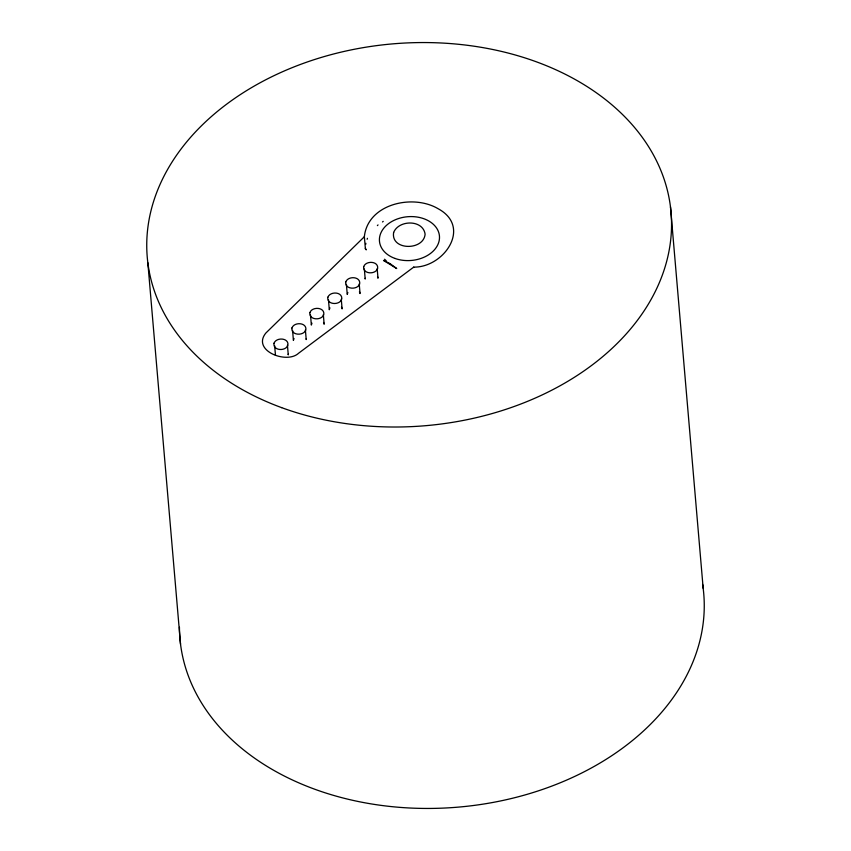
<?xml version="1.0" encoding="UTF-8"?>
<svg xmlns="http://www.w3.org/2000/svg" width="851" height="851" viewBox="0 0 851 851"><rect width="100%" height="100%" fill="white"/><g stroke="black" fill="none" stroke-linecap="round" stroke-linejoin="round"><path stroke-width="1.28" d="M365.749 244.311L365.866 243.312M367.153 239.259L367.441 238.312M365.217 278.266L365.175 279.064L364.377 269.054M294.02 338.496L293.393 340.4L292.595 330.401M311.966 323.157L311.338 325.071L310.541 315.061M329.911 307.817L329.284 309.732L328.486 299.733M347.857 292.489L347.229 294.393L346.431 284.394M377.387 225.621L378.025 224.919M382.524 221.962L383.227 221.356M413.735 267.118C443.945 267.597 472.177 226.962 438.031 208.676C412.884 193.773 367.77 203.761 364.356 236.674A1.276 0.617 49.5 0 0 364.334 236.993M384.535 259.225L386.216 260.725M377.567 276.735L377.993 278.224L377.174 268.608M359.43 291.776L360.047 293.552L359.228 283.947M341.485 307.105L342.102 308.892L341.283 299.275M323.54 322.444L324.157 324.231L323.337 314.615M306.137 338.826L306.211 339.56L305.392 329.954M288.191 354.154L288.266 354.899L287.447 345.283M670.471 206.857L703.171 588.307M274.65 345.729L275.479 355.346M147.829 262.693L180.529 644.143M702.628 584.435A262.853 191.613 -4.9 0 1 456.827 807.248A262.853 191.613 -4.9 0 1 179.444 627.24M365.302 248.354A1.276 0.617 49.5 0 0 366.334 249.822L365.366 248.396L364.356 236.716L265.852 333.039C251.46 350.676 286.798 364.419 298.584 353.239L413.714 267.118A1.276 0.617 49.5 0 1 413.809 267.522M274.001 343.261C272.714 350.835 285.681 351.537 287.893 345.283C289.149 337.719 276.224 337.007 274.001 343.261M291.946 327.933C290.702 335.517 303.626 336.209 305.839 329.954C307.094 322.38 294.169 321.667 291.946 327.933M309.881 312.594C308.562 320.125 321.604 320.891 323.784 314.615C325.039 307.051 312.104 306.328 309.881 312.594M327.826 297.254C326.486 305.105 340.528 305.562 341.847 298.595C341.974 291.499 330.05 291.319 327.826 297.254M345.772 281.926C344.453 289.436 357.494 290.244 359.675 283.947C360.93 276.373 348.006 275.66 345.772 281.926M363.717 266.586C362.462 274.15 375.397 274.873 377.621 268.608C378.876 261.044 365.941 260.321 363.717 266.586M393.63 232.483C390.588 250.566 423.702 250.907 425.106 234.174C423.021 219.398 398.715 219.749 393.63 232.483M390.045 263.619L383.524 260.427L396.715 268.554L390.045 263.619M281.66 407.65A262.853 191.613 -4.9 0 0 671.524 221.154A262.853 191.613 -4.9 0 0 274.267 75.537A262.853 191.613 -4.9 0 0 281.66 407.65M395.013 258.449A30.104 21.945 -4.9 0 0 439.499 236.897A30.104 21.945 -4.9 0 0 393.853 220.43A30.104 21.945 -4.9 0 0 395.013 258.449"/></g></svg>
